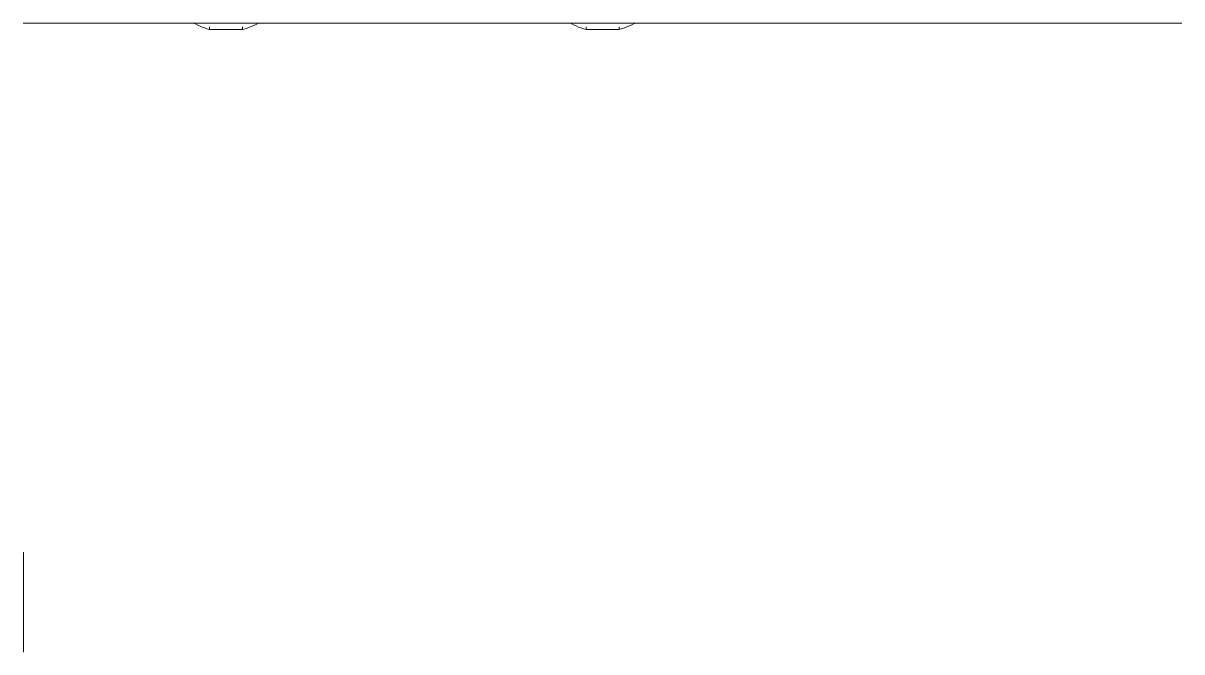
# Model space of a CAD drawing. Header units: millimetres. Extents: x 12743 to 28099, y -16955 to 3225.
# Drawn here: x 22527 to 23928, y 2440 to 3200 of the extents above; entities that cross this region are included whole.
import ezdxf

# ---------------------------------------------------------------- set-up
doc = ezdxf.new("R2010")
doc.units = ezdxf.units.MM
for name, color, linetype, lineweight in [('A-CLNG', 13, 'Continuous', 9), ('E-ELEC-FIXT', 91, 'Continuous', 9), ('E-LITE-EQPM', 33, 'Continuous', 9)]:
    doc.layers.add(name, color=color, linetype=linetype, lineweight=lineweight)

# ---------------------------------------------------------------- blocks, each defined once
blk = doc.blocks.new('Lâmpada Redonda Embutida - Iluminação-4475395-ELEVAÇÃO 5 BANHEIRO')
at = {"layer": 'E-LITE-EQPM', "flags": 128}
for points in [[(-1520.4, 3192.4), (-1523.5, 3193.2), (-1526.5, 3194.2), (-1529.5, 3195.3), (-1532.5, 3196.6), (-1535.4, 3197.9), (-1538.2, 3199.4), (-1539.4, 3200)], [(-1461.4, 3200), (-1464.2, 3198.5), (-1467.1, 3197.1), (-1470, 3195.8), (-1473, 3194.7), (-1476, 3193.6), (-1479.1, 3192.7), (-1480.4, 3192.4)]]:
    blk.add_lwpolyline(points, dxfattribs=at)
blk = doc.blocks.new('Lâmpada Redonda Embutida - Iluminação-V6-ELEVAÇÃO 5 BANHEIRO')
at = {"layer": 'E-LITE-EQPM'}
for p, q in [((-1978.6, 3200), (-1932.2, 3200)), ((-1975.4, 3195.4), (-1975.4, 3192.4)), ((-1935.4, 3192.4), (-1935.4, 3195.4)), ((-1975.4, 3192.4), (-1935.4, 3192.4)), ((-1975.4, 3192.4), (-1935.4, 3192.4))]:
    blk.add_line(p, q, dxfattribs=at)
at = {"layer": 'E-LITE-EQPM', "flags": 128}
for points in [[(-1975.4, 3192.4), (-1978.5, 3193.2), (-1981.5, 3194.2), (-1984.5, 3195.3), (-1987.5, 3196.6), (-1990.4, 3197.9), (-1993.2, 3199.4), (-1994.4, 3200)], [(-1916.4, 3200), (-1919.2, 3198.5), (-1922.1, 3197.1), (-1925, 3195.8), (-1928, 3194.7), (-1931, 3193.6), (-1934.1, 3192.7), (-1935.4, 3192.4)]]:
    blk.add_lwpolyline(points, dxfattribs=at)
blk = doc.blocks.new('Lâmpada Redonda Embutida - Iluminação-V7-ELEVAÇÃO 5 BANHEIRO')
at = {"layer": 'E-LITE-EQPM'}
for p, q in [((-1520.4, 3195.4), (-1520.4, 3192.4)), ((-1480.4, 3192.4), (-1480.4, 3195.4)), ((-1520.4, 3192.4), (-1480.4, 3192.4)), ((-1520.4, 3192.4), (-1480.4, 3192.4))]:
    blk.add_line(p, q, dxfattribs=at)
at = {"layer": 'E-LITE-EQPM', "flags": 128}
for points in [[(-1520.4, 3192.4), (-1523.5, 3193.2), (-1526.5, 3194.2), (-1529.5, 3195.3), (-1532.5, 3196.6), (-1535.4, 3197.9), (-1538.2, 3199.4), (-1539.4, 3200)], [(-1461.4, 3200), (-1464.2, 3198.5), (-1467.1, 3197.1), (-1470, 3195.8), (-1473, 3194.7), (-1476, 3193.6), (-1479.1, 3192.7), (-1480.4, 3192.4)]]:
    blk.add_lwpolyline(points, dxfattribs=at)
blk = doc.blocks.new('CRT_Tomadas e Interruptores - Tomada 10A 1s-4755843-ELEVAÇÃO 5 BANHEIRO')
at = {"layer": 'E-ELEC-FIXT'}
for p, q in [((-2200.6, 2560), (-2200.4, 2560)), ((-2200.4, 2560), (-2200.4, 2440)), ((-2200.4, 2440), (-2200.6, 2440))]:
    blk.add_line(p, q, dxfattribs=at)

msp = doc.modelspace()

# ---------------------------------------------------------------- linework, layer by layer
at = {"layer": 'A-CLNG'}
for p, q in [((22527.429, 3200), (22749.721, 3200)), ((22795.673, 3200), (23927.729, 3200))]:
    msp.add_line(p, q, dxfattribs=at)

# ---------------------------------------------------------------- block references
at = {"layer": 'E-ELEC-FIXT'}
msp.add_blockref('CRT_Tomadas e Interruptores - Tomada 10A 1s-4755843-ELEVAÇÃO 5 BANHEIRO', (24728.077, 0), dxfattribs=at)
at = {"layer": 'E-LITE-EQPM'}
for name in ['Lâmpada Redonda Embutida - Iluminação-V6-ELEVAÇÃO 5 BANHEIRO', 'Lâmpada Redonda Embutida - Iluminação-4475395-ELEVAÇÃO 5 BANHEIRO', 'Lâmpada Redonda Embutida - Iluminação-4475395-ELEVAÇÃO 5 BANHEIRO', 'Lâmpada Redonda Embutida - Iluminação-V7-ELEVAÇÃO 5 BANHEIRO']:
    msp.add_blockref(name, (24728.077, 0), dxfattribs=at)

doc.saveas('drawing.dxf')
